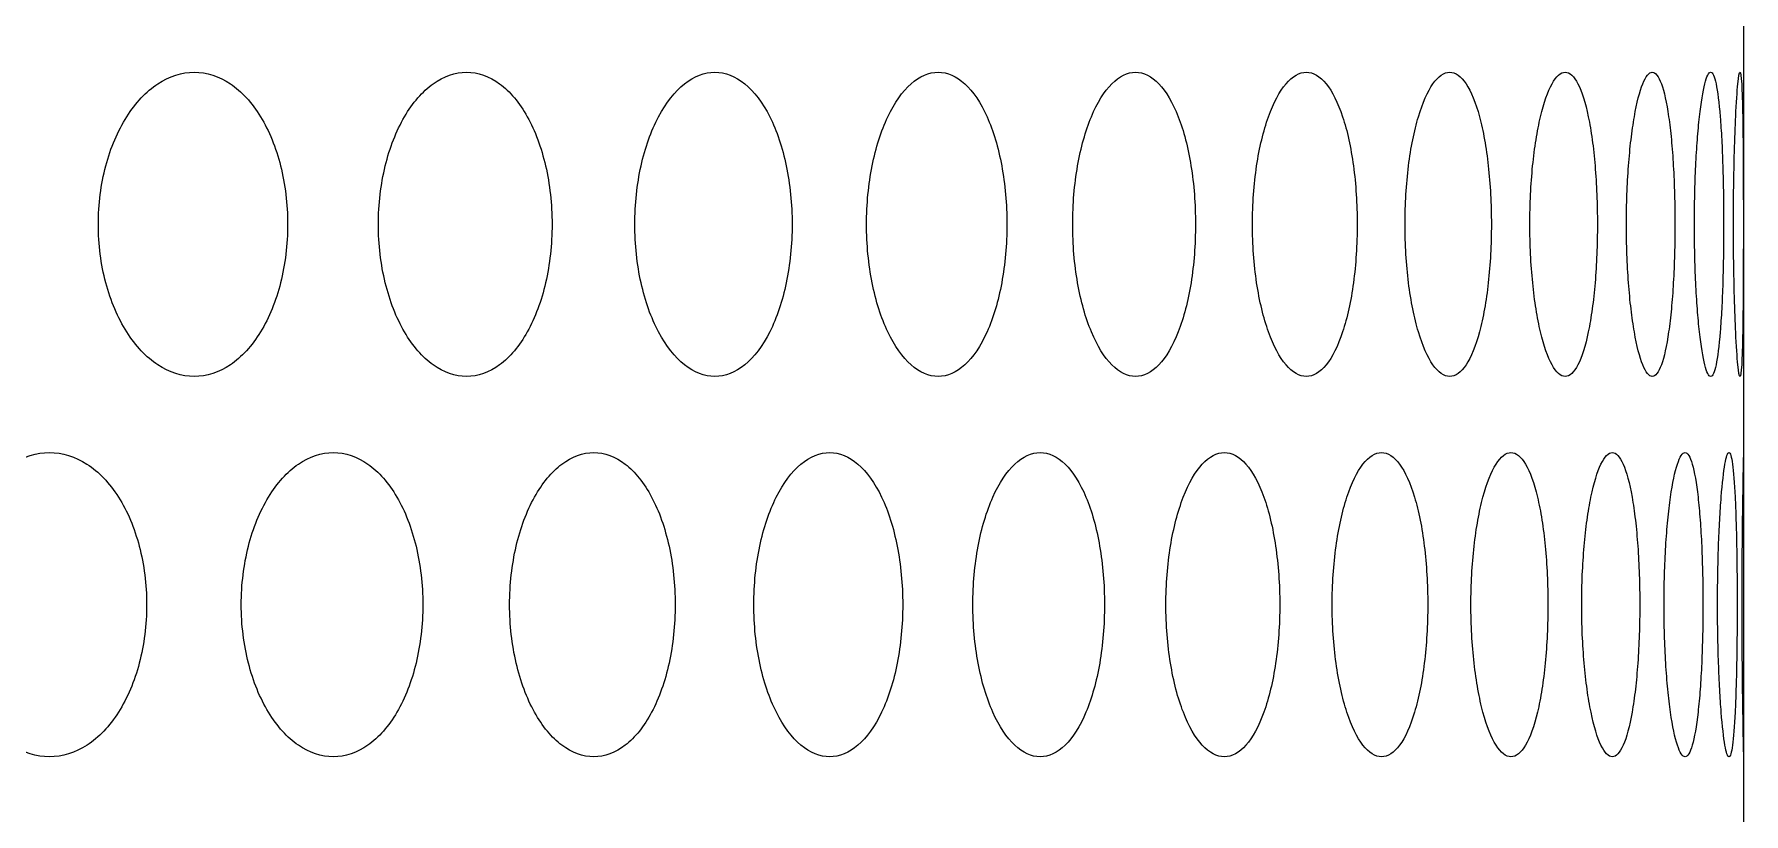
# Model space of a CAD drawing. Header units: millimetres. Extents: x 324 to 7054, y -67 to 2159.
# Drawn here: x 880.6 to 925.51, y 513.5 to 534 of the extents above; entities that cross this region are included whole.
import ezdxf

# ---------------------------------------------------------------- set-up
doc = ezdxf.new("R2010")
doc.units = ezdxf.units.MM
doc.header["$LTSCALE"] = 153.67
doc.layers.get('0').update_dxf_attribs({"linetype": 'CONTINUOUS'})
doc.layers.add('02___PRT_ALL_AXES', color=7, linetype='CONTINUOUS')

msp = doc.modelspace()

# ---------------------------------------------------------------- linework, layer by layer
at = {"linetype": 'Continuous'}
msp.add_line((925.51376, 232.49176), (925.51376, 776), dxfattribs=at)
at = {"layer": '02___PRT_ALL_AXES', "linetype": 'Continuous'}
for points, knots in [([(882.28853, 529), (882.28875, 529.26583), (882.32185, 529.78945), (882.46888, 530.54514), (882.70398, 531.23528), (883.12662, 532.04859), (883.8263, 532.7909), (884.81069, 533.10456), (885.78155, 532.79082), (886.4588, 532.05038), (886.86397, 531.2386), (887.08869, 530.54817), (887.22882, 529.79095), (887.26029, 529.2663), (887.26049, 529)], [0, 0, 0, 0, 0.0625, 0.125, 0.1875, 0.25, 0.375, 0.5, 0.625, 0.75, 0.8125, 0.875, 0.9375, 1, 1, 1, 1]), ([(889.64509, 529), (889.64529, 529.26583), (889.67577, 529.78945), (889.81114, 530.54514), (890.02753, 531.23528), (890.41639, 532.04859), (891.05967, 532.7909), (891.96342, 533.10456), (892.85334, 532.79082), (893.47321, 532.05038), (893.84376, 531.2386), (894.04919, 530.54817), (894.17725, 529.79095), (894.20601, 529.2663), (894.20619, 529)], [0, 0, 0, 0, 0.0625, 0.125, 0.1875, 0.25, 0.375, 0.5, 0.625, 0.75, 0.8125, 0.875, 0.9375, 1, 1, 1, 1]), ([(896.38068, 529), (896.38086, 529.26583), (896.4086, 529.78945), (896.53176, 530.54514), (896.72858, 531.23528), (897.08209, 532.04859), (897.6664, 532.7909), (898.4859, 533.10456), (899.29132, 532.79082), (899.85133, 532.05038), (900.18578, 531.2386), (900.37109, 530.54817), (900.48657, 529.79095), (900.51249, 529.2663), (900.51266, 529)], [0, 0, 0, 0, 0.0625, 0.125, 0.1875, 0.25, 0.375, 0.5, 0.625, 0.75, 0.8125, 0.875, 0.9375, 1, 1, 1, 1]), ([(902.46833, 529), (902.4685, 529.26583), (902.49338, 529.78945), (902.60384, 530.54514), (902.7803, 531.23528), (903.09705, 532.04859), (903.62005, 532.7909), (904.35202, 533.10456), (905.06971, 532.79082), (905.56762, 532.05038), (905.86462, 531.2386), (906.02908, 530.54817), (906.13152, 529.79095), (906.15451, 529.2663), (906.15466, 529)], [0, 0, 0, 0, 0.0625, 0.125, 0.1875, 0.25, 0.375, 0.5, 0.625, 0.75, 0.8125, 0.875, 0.9375, 1, 1, 1, 1]), ([(907.88368, 529), (907.88383, 529.26583), (907.90576, 529.78945), (908.00308, 530.54514), (908.15847, 531.23528), (908.43719, 532.04859), (908.89679, 532.7909), (909.53829, 533.10456), (910.16539, 532.79082), (910.59919, 532.05038), (910.85757, 531.2386), (911.00052, 530.54817), (911.0895, 529.79095), (911.10947, 529.2663), (911.1096, 529)], [0, 0, 0, 0, 0.0625, 0.125, 0.1875, 0.25, 0.375, 0.5, 0.625, 0.75, 0.8125, 0.875, 0.9375, 1, 1, 1, 1]), ([(912.60505, 529), (912.60518, 529.26583), (912.62407, 529.78945), (912.70786, 530.54514), (912.84155, 531.23528), (913.08114, 532.04859), (913.47549, 532.7909), (914.02396, 533.10456), (914.55796, 532.79082), (914.92592, 532.05038), (915.14464, 531.2386), (915.2655, 530.54817), (915.34067, 529.79095), (915.35753, 529.2663), (915.35764, 529)], [0, 0, 0, 0, 0.0625, 0.125, 0.1875, 0.25, 0.375, 0.5, 0.625, 0.75, 0.8125, 0.875, 0.9375, 1, 1, 1, 1]), ([(916.61355, 529), (916.61365, 529.26583), (916.62942, 529.78945), (916.69935, 530.54514), (916.81082, 531.23528), (917.0103, 532.04859), (917.33783, 532.7909), (917.79107, 533.10456), (918.22982, 532.79082), (918.53048, 532.05038), (918.70866, 531.2386), (918.80695, 530.54817), (918.86801, 529.79095), (918.8817, 529.2663), (918.88179, 529)], [0, 0, 0, 0, 0.0625, 0.125, 0.1875, 0.25, 0.375, 0.5, 0.625, 0.75, 0.8125, 0.875, 0.9375, 1, 1, 1, 1]), ([(919.89311, 529), (919.8932, 529.26583), (919.90579, 529.78945), (919.96157, 530.54514), (920.05037, 531.23528), (920.20895, 532.04859), (920.46835, 532.7909), (920.82455, 533.10456), (921.1663, 532.79082), (921.39844, 532.05038), (921.53537, 531.2386), (921.6107, 530.54817), (921.6574, 529.79095), (921.66786, 529.2663), (921.66793, 529)], [0, 0, 0, 0, 0.0625, 0.125, 0.1875, 0.25, 0.375, 0.5, 0.625, 0.75, 0.8125, 0.875, 0.9375, 1, 1, 1, 1]), ([(922.43063, 529), (922.43069, 529.26583), (922.44005, 529.78945), (922.48147, 530.54514), (922.54723, 531.23528), (922.66429, 532.04859), (922.85451, 532.7909), (923.11224, 533.10456), (923.35562, 532.79082), (923.51833, 532.05038), (923.61345, 531.2386), (923.66551, 530.54817), (923.69768, 529.79095), (923.70487, 529.2663), (923.70491, 529)], [0, 0, 0, 0, 0.0625, 0.125, 0.1875, 0.25, 0.375, 0.5, 0.625, 0.75, 0.8125, 0.875, 0.9375, 1, 1, 1, 1]), ([(924.21593, 529), (924.21597, 529.26583), (924.22206, 529.78945), (924.24895, 530.54514), (924.29143, 531.23528), (924.36647, 532.04859), (924.48676, 532.7909), (924.645, 533.10456), (924.78904, 532.79082), (924.88165, 532.05038), (924.93459, 531.2386), (924.96318, 530.54817), (924.98067, 529.79095), (924.98456, 529.2663), (924.98459, 529)], [0, 0, 0, 0, 0.0625, 0.125, 0.1875, 0.25, 0.375, 0.5, 0.625, 0.75, 0.8125, 0.875, 0.9375, 1, 1, 1, 1]), ([(925.24188, 529), (925.2419, 529.26583), (925.2447, 529.78945), (925.25694, 530.54514), (925.27596, 531.23528), (925.3087, 532.04859), (925.35857, 532.7909), (925.41668, 533.10456), (925.4608, 532.79082), (925.48295, 532.05038), (925.49349, 531.2386), (925.4985, 530.54817), (925.50125, 529.79095), (925.50183, 529.2663), (925.50183, 529)], [0, 0, 0, 0, 0.0625, 0.125, 0.1875, 0.25, 0.375, 0.5, 0.625, 0.75, 0.8125, 0.875, 0.9375, 1, 1, 1, 1]), ([(887.26049, 529), (887.26028, 528.73417), (887.22893, 528.21055), (887.08938, 527.45486), (886.86533, 526.76472), (886.46017, 525.95141), (885.78231, 525.2091), (884.80883, 524.89544), (883.82707, 525.20918), (883.12804, 525.94962), (882.7054, 526.7614), (882.46961, 527.45183), (882.32197, 528.20905), (882.28874, 528.7337), (882.28853, 529)], [0, 0, 0, 0, 0.0625, 0.125, 0.1875, 0.25, 0.375, 0.5, 0.625, 0.75, 0.8125, 0.875, 0.9375, 1, 1, 1, 1]), ([(894.20619, 529), (894.206, 528.73417), (894.17735, 528.21055), (894.04983, 527.45486), (893.84501, 526.76472), (893.47446, 525.95141), (892.85405, 525.2091), (891.96172, 524.89544), (891.06037, 525.20918), (890.41769, 525.94962), (890.02884, 526.7614), (889.81181, 527.45183), (889.67589, 528.20905), (889.64529, 528.7337), (889.64509, 529)], [0, 0, 0, 0, 0.0625, 0.125, 0.1875, 0.25, 0.375, 0.5, 0.625, 0.75, 0.8125, 0.875, 0.9375, 1, 1, 1, 1]), ([(900.51266, 529), (900.51249, 528.73417), (900.48666, 528.21055), (900.37166, 527.45486), (900.1869, 526.76472), (899.85246, 525.95141), (899.29196, 525.2091), (898.48436, 524.89544), (897.66704, 525.20918), (897.08327, 525.94962), (896.72977, 526.7614), (896.53237, 527.45183), (896.4087, 528.20905), (896.38086, 528.7337), (896.38068, 529)], [0, 0, 0, 0, 0.0625, 0.125, 0.1875, 0.25, 0.375, 0.5, 0.625, 0.75, 0.8125, 0.875, 0.9375, 1, 1, 1, 1]), ([(906.15466, 529), (906.15451, 528.73417), (906.1316, 528.21055), (906.02959, 527.45486), (905.86562, 526.76472), (905.56862, 525.95141), (905.07028, 525.2091), (904.35064, 524.89544), (903.62062, 525.20918), (903.09811, 525.94962), (902.78136, 526.7614), (902.60439, 527.45183), (902.49347, 528.20905), (902.46849, 528.7337), (902.46833, 529)], [0, 0, 0, 0, 0.0625, 0.125, 0.1875, 0.25, 0.375, 0.5, 0.625, 0.75, 0.8125, 0.875, 0.9375, 1, 1, 1, 1]), ([(911.1096, 529), (911.10946, 528.73417), (911.08957, 528.21055), (911.00096, 527.45486), (910.85844, 526.76472), (910.60007, 525.95141), (910.16589, 525.2091), (909.53709, 524.89544), (908.89728, 525.20918), (908.43813, 525.94962), (908.15941, 526.7614), (908.00357, 527.45183), (907.90584, 528.20905), (907.88383, 528.7337), (907.88368, 529)], [0, 0, 0, 0, 0.0625, 0.125, 0.1875, 0.25, 0.375, 0.5, 0.625, 0.75, 0.8125, 0.875, 0.9375, 1, 1, 1, 1]), ([(915.35764, 529), (915.35753, 528.73417), (915.34073, 528.21055), (915.26587, 527.45486), (915.14537, 526.76472), (914.92666, 525.95141), (914.55838, 525.2091), (914.02293, 524.89544), (913.47591, 525.20918), (913.08194, 525.94962), (912.84236, 526.7614), (912.70828, 527.45183), (912.62414, 528.20905), (912.60518, 528.7337), (912.60505, 529)], [0, 0, 0, 0, 0.0625, 0.125, 0.1875, 0.25, 0.375, 0.5, 0.625, 0.75, 0.8125, 0.875, 0.9375, 1, 1, 1, 1]), ([(918.88179, 529), (918.88169, 528.73417), (918.86806, 528.21055), (918.80725, 527.45486), (918.70925, 526.76472), (918.53109, 525.95141), (918.23018, 525.2091), (917.79023, 524.89544), (917.33818, 525.20918), (917.01097, 525.94962), (916.81149, 526.7614), (916.6997, 527.45183), (916.62948, 528.20905), (916.61365, 528.7337), (916.61355, 529)], [0, 0, 0, 0, 0.0625, 0.125, 0.1875, 0.25, 0.375, 0.5, 0.625, 0.75, 0.8125, 0.875, 0.9375, 1, 1, 1, 1]), ([(921.66793, 529), (921.66786, 528.73417), (921.65744, 528.21055), (921.61093, 527.45486), (921.53582, 526.76472), (921.39891, 525.95141), (921.16657, 525.2091), (920.82389, 524.89544), (920.46862, 525.20918), (920.20948, 525.94962), (920.0509, 526.7614), (919.96185, 527.45183), (919.90583, 528.20905), (919.8932, 528.7337), (919.89311, 529)], [0, 0, 0, 0, 0.0625, 0.125, 0.1875, 0.25, 0.375, 0.5, 0.625, 0.75, 0.8125, 0.875, 0.9375, 1, 1, 1, 1]), ([(923.70491, 529), (923.70487, 528.73417), (923.69771, 528.21055), (923.66567, 527.45486), (923.61377, 526.76472), (923.51865, 525.95141), (923.35582, 525.2091), (923.11177, 524.89544), (922.8547, 525.20918), (922.66467, 525.94962), (922.54763, 526.7614), (922.48167, 527.45183), (922.44008, 528.20905), (922.43069, 528.7337), (922.43063, 529)], [0, 0, 0, 0, 0.0625, 0.125, 0.1875, 0.25, 0.375, 0.5, 0.625, 0.75, 0.8125, 0.875, 0.9375, 1, 1, 1, 1]), ([(924.98459, 529), (924.98456, 528.73417), (924.98069, 528.21055), (924.96327, 527.45486), (924.93476, 526.76472), (924.88183, 525.95141), (924.78916, 525.2091), (924.64471, 524.89544), (924.48688, 525.20918), (924.36672, 525.94962), (924.29168, 526.7614), (924.24908, 527.45183), (924.22209, 528.20905), (924.21597, 528.7337), (924.21593, 529)], [0, 0, 0, 0, 0.0625, 0.125, 0.1875, 0.25, 0.375, 0.5, 0.625, 0.75, 0.8125, 0.875, 0.9375, 1, 1, 1, 1]), ([(925.50183, 529), (925.50183, 528.73417), (925.50126, 528.21055), (925.49851, 527.45486), (925.49353, 526.76472), (925.48299, 525.95141), (925.46084, 525.2091), (925.41658, 524.89544), (925.35861, 525.20918), (925.30881, 525.94962), (925.27607, 526.7614), (925.257, 527.45183), (925.24471, 528.20905), (925.2419, 528.7337), (925.24188, 529)], [0, 0, 0, 0, 0.0625, 0.125, 0.1875, 0.25, 0.375, 0.5, 0.625, 0.75, 0.8125, 0.875, 0.9375, 1, 1, 1, 1]), ([(878.38649, 519), (878.38672, 519.26583), (878.42108, 519.78945), (878.57372, 520.54514), (878.81783, 521.23528), (879.25674, 522.04859), (879.98358, 522.7909), (881.00683, 523.10456), (882.01672, 522.79082), (882.72166, 522.05038), (883.14354, 521.2386), (883.37757, 520.54817), (883.52353, 519.79095), (883.55631, 519.2663), (883.55652, 519)], [0, 0, 0, 0, 0.0625, 0.125, 0.1875, 0.25, 0.375, 0.5, 0.625, 0.75, 0.8125, 0.875, 0.9375, 1, 1, 1, 1]), ([(886.04264, 519), (886.04286, 519.26583), (886.07467, 519.78945), (886.21593, 520.54514), (886.44179, 521.23528), (886.84774, 522.04859), (887.51956, 522.7909), (888.4641, 523.10456), (889.39496, 522.79082), (890.04385, 522.05038), (890.4319, 521.2386), (890.64708, 520.54817), (890.78124, 519.79095), (890.81137, 519.2663), (890.81157, 519)], [0, 0, 0, 0, 0.0625, 0.125, 0.1875, 0.25, 0.375, 0.5, 0.625, 0.75, 0.8125, 0.875, 0.9375, 1, 1, 1, 1]), ([(893.09225, 519), (893.09244, 519.26583), (893.12157, 519.78945), (893.25089, 520.54514), (893.4576, 521.23528), (893.82897, 522.04859), (894.44308, 522.7909), (895.30513, 523.10456), (896.15323, 522.79082), (896.74346, 522.05038), (897.09614, 521.2386), (897.29161, 520.54817), (897.41344, 519.79095), (897.44079, 519.2663), (897.44097, 519)], [0, 0, 0, 0, 0.0625, 0.125, 0.1875, 0.25, 0.375, 0.5, 0.625, 0.75, 0.8125, 0.875, 0.9375, 1, 1, 1, 1]), ([(899.50708, 519), (899.50726, 519.26583), (899.53358, 519.78945), (899.65045, 520.54514), (899.83718, 521.23528), (900.17248, 522.04859), (900.72641, 522.7909), (901.50253, 523.10456), (902.26447, 522.79082), (902.79369, 522.05038), (903.10958, 521.2386), (903.28455, 520.54817), (903.39356, 519.79095), (903.41804, 519.2663), (903.4182, 519)], [0, 0, 0, 0, 0.0625, 0.125, 0.1875, 0.25, 0.375, 0.5, 0.625, 0.75, 0.8125, 0.875, 0.9375, 1, 1, 1, 1]), ([(905.26146, 519), (905.26162, 519.26583), (905.28504, 519.78945), (905.38898, 520.54514), (905.55498, 521.23528), (905.85288, 522.04859), (906.34442, 522.7909), (907.0315, 523.10456), (907.70423, 522.79082), (908.17032, 522.05038), (908.44815, 521.2386), (908.60193, 520.54817), (908.69768, 519.79095), (908.71917, 519.2663), (908.71932, 519)], [0, 0, 0, 0, 0.0625, 0.125, 0.1875, 0.25, 0.375, 0.5, 0.625, 0.75, 0.8125, 0.875, 0.9375, 1, 1, 1, 1]), ([(910.33236, 519), (910.3325, 519.26583), (910.35292, 519.78945), (910.44352, 520.54514), (910.58813, 521.23528), (910.84742, 522.04859), (911.27461, 522.7909), (911.86989, 523.10456), (912.45073, 522.79082), (912.85181, 522.05038), (913.09048, 521.2386), (913.22245, 520.54817), (913.30457, 519.79095), (913.32299, 519.2663), (913.32311, 519)], [0, 0, 0, 0, 0.0625, 0.125, 0.1875, 0.25, 0.375, 0.5, 0.625, 0.75, 0.8125, 0.875, 0.9375, 1, 1, 1, 1]), ([(914.69948, 519), (914.6996, 519.26583), (914.71693, 519.78945), (914.79383, 520.54514), (914.91648, 521.23528), (915.13612, 522.04859), (915.49724, 522.7909), (915.99835, 523.10456), (916.48496, 522.79082), (916.81944, 522.05038), (917.01799, 521.2386), (917.12762, 520.54817), (917.19577, 519.79095), (917.21105, 519.2663), (917.21115, 519)], [0, 0, 0, 0, 0.0625, 0.125, 0.1875, 0.25, 0.375, 0.5, 0.625, 0.75, 0.8125, 0.875, 0.9375, 1, 1, 1, 1]), ([(918.34533, 519), (918.34543, 519.26583), (918.35962, 519.78945), (918.4225, 520.54514), (918.52269, 521.23528), (918.70181, 522.04859), (918.99542, 522.7909), (919.40034, 523.10456), (919.79079, 522.79082), (920.05733, 522.05038), (920.21495, 521.2386), (920.30181, 520.54817), (920.35572, 519.79095), (920.3678, 519.2663), (920.36787, 519)], [0, 0, 0, 0, 0.0625, 0.125, 0.1875, 0.25, 0.375, 0.5, 0.625, 0.75, 0.8125, 0.875, 0.9375, 1, 1, 1, 1]), ([(921.25533, 519), (921.25541, 519.26583), (921.26638, 519.78945), (921.31501, 520.54514), (921.39233, 521.23528), (921.53022, 522.04859), (921.75514, 522.7909), (922.06226, 523.10456), (922.35497, 522.79082), (922.5525, 522.05038), (922.66858, 521.2386), (922.73231, 520.54817), (922.77176, 519.79095), (922.78059, 519.2663), (922.78065, 519)], [0, 0, 0, 0, 0.0625, 0.125, 0.1875, 0.25, 0.375, 0.5, 0.625, 0.75, 0.8125, 0.875, 0.9375, 1, 1, 1, 1]), ([(923.41782, 519), (923.41788, 519.26583), (923.4256, 519.78945), (923.45977, 520.54514), (923.51392, 521.23528), (923.61002, 522.04859), (923.76535, 522.7909), (923.97344, 523.10456), (924.16725, 522.79082), (924.29497, 522.05038), (924.36904, 521.2386), (924.40939, 520.54817), (924.43423, 519.79095), (924.43977, 519.2663), (924.43981, 519)], [0, 0, 0, 0, 0.0625, 0.125, 0.1875, 0.25, 0.375, 0.5, 0.625, 0.75, 0.8125, 0.875, 0.9375, 1, 1, 1, 1]), ([(924.82416, 519), (924.82419, 519.26583), (924.82863, 519.78945), (924.8482, 520.54514), (924.87897, 521.23528), (924.93289, 522.04859), (925.01801, 522.7909), (925.12624, 523.10456), (925.22036, 522.79082), (925.27777, 522.05038), (925.30953, 521.2386), (925.32634, 520.54817), (925.33647, 519.79095), (925.3387, 519.2663), (925.33872, 519)], [0, 0, 0, 0, 0.0625, 0.125, 0.1875, 0.25, 0.375, 0.5, 0.625, 0.75, 0.8125, 0.875, 0.9375, 1, 1, 1, 1]), ([(925.4687, 519), (925.4687, 519.26583), (925.46985, 519.78945), (925.47475, 520.54514), (925.482, 521.23528), (925.49353, 522.04859), (925.50811, 522.7909), (925.51359, 523.0079), (925.51376, 522.9994), (925.51376, 522.99821)], [0, 0, 0, 0, 0.12268473, 0.24536945, 0.36805418, 0.49073891, 0.73610836, 0.98147781, 1, 1, 1, 1]), ([(883.55652, 519), (883.5563, 518.73417), (883.52365, 518.21055), (883.3783, 517.45486), (883.14496, 516.76472), (882.72308, 515.95141), (882.01752, 515.2091), (881.0049, 514.89544), (879.98438, 515.20918), (879.25821, 515.94962), (878.81931, 516.7614), (878.57449, 517.45183), (878.42121, 518.20905), (878.38671, 518.7337), (878.38649, 519)], [0, 0, 0, 0, 0.0625, 0.125, 0.1875, 0.25, 0.375, 0.5, 0.625, 0.75, 0.8125, 0.875, 0.9375, 1, 1, 1, 1]), ([(890.81157, 519), (890.81137, 518.73417), (890.78135, 518.21055), (890.64775, 517.45486), (890.4332, 516.76472), (890.04516, 515.95141), (889.3957, 515.2091), (888.46232, 514.89544), (887.5203, 515.20918), (886.84911, 515.94962), (886.44316, 516.7614), (886.21664, 517.45183), (886.07478, 518.20905), (886.04285, 518.7337), (886.04264, 519)], [0, 0, 0, 0, 0.0625, 0.125, 0.1875, 0.25, 0.375, 0.5, 0.625, 0.75, 0.8125, 0.875, 0.9375, 1, 1, 1, 1]), ([(897.44097, 519), (897.44079, 518.73417), (897.41354, 518.21055), (897.29221, 517.45486), (897.09732, 516.76472), (896.74465, 515.95141), (896.1539, 515.2091), (895.30351, 514.89544), (894.44375, 515.20918), (893.83022, 515.94962), (893.45885, 516.7614), (893.25154, 517.45183), (893.12168, 518.20905), (893.09244, 518.7337), (893.09225, 519)], [0, 0, 0, 0, 0.0625, 0.125, 0.1875, 0.25, 0.375, 0.5, 0.625, 0.75, 0.8125, 0.875, 0.9375, 1, 1, 1, 1]), ([(903.4182, 519), (903.41803, 518.73417), (903.39365, 518.21055), (903.2851, 517.45486), (903.11064, 516.76472), (902.79476, 515.95141), (902.26508, 515.2091), (901.50107, 514.89544), (900.72701, 515.20918), (900.1736, 515.94962), (899.83831, 516.7614), (899.65103, 517.45183), (899.53368, 518.20905), (899.50725, 518.7337), (899.50708, 519)], [0, 0, 0, 0, 0.0625, 0.125, 0.1875, 0.25, 0.375, 0.5, 0.625, 0.75, 0.8125, 0.875, 0.9375, 1, 1, 1, 1]), ([(908.71932, 519), (908.71917, 518.73417), (908.69776, 518.21055), (908.6024, 517.45486), (908.44908, 516.76472), (908.17126, 515.95141), (907.70477, 515.2091), (907.03021, 514.89544), (906.34495, 515.20918), (905.85387, 515.94962), (905.55599, 516.7614), (905.3895, 517.45183), (905.28512, 518.20905), (905.26162, 518.7337), (905.26146, 519)], [0, 0, 0, 0, 0.0625, 0.125, 0.1875, 0.25, 0.375, 0.5, 0.625, 0.75, 0.8125, 0.875, 0.9375, 1, 1, 1, 1]), ([(913.32311, 519), (913.32299, 518.73417), (913.30463, 518.21055), (913.22286, 517.45486), (913.09128, 516.76472), (912.85262, 515.95141), (912.45119, 515.2091), (911.86877, 514.89544), (911.27507, 515.20918), (910.84829, 515.94962), (910.58901, 516.7614), (910.44397, 517.45183), (910.35299, 518.20905), (910.3325, 518.7337), (910.33236, 519)], [0, 0, 0, 0, 0.0625, 0.125, 0.1875, 0.25, 0.375, 0.5, 0.625, 0.75, 0.8125, 0.875, 0.9375, 1, 1, 1, 1]), ([(917.21115, 519), (917.21105, 518.73417), (917.19583, 518.21055), (917.12796, 517.45486), (917.01865, 516.76472), (916.82012, 515.95141), (916.48535, 515.2091), (915.99741, 514.89544), (915.49763, 515.20918), (915.13686, 515.94962), (914.91722, 516.7614), (914.79422, 517.45183), (914.717, 518.20905), (914.69959, 518.7337), (914.69948, 519)], [0, 0, 0, 0, 0.0625, 0.125, 0.1875, 0.25, 0.375, 0.5, 0.625, 0.75, 0.8125, 0.875, 0.9375, 1, 1, 1, 1]), ([(920.36787, 519), (920.36779, 518.73417), (920.35576, 518.21055), (920.30207, 517.45486), (920.21548, 516.76472), (920.05786, 515.95141), (919.7911, 515.2091), (919.39959, 514.89544), (918.99573, 515.20918), (918.70241, 515.94962), (918.52329, 516.7614), (918.42282, 517.45183), (918.35967, 518.20905), (918.34543, 518.7337), (918.34533, 519)], [0, 0, 0, 0, 0.0625, 0.125, 0.1875, 0.25, 0.375, 0.5, 0.625, 0.75, 0.8125, 0.875, 0.9375, 1, 1, 1, 1]), ([(922.78065, 519), (922.78059, 518.73417), (922.77179, 518.21055), (922.7325, 517.45486), (922.66896, 516.76472), (922.55289, 515.95141), (922.35521, 515.2091), (922.06169, 514.89544), (921.75537, 515.20918), (921.53068, 515.94962), (921.3928, 516.7614), (921.31525, 517.45183), (921.26643, 518.20905), (921.2554, 518.7337), (921.25533, 519)], [0, 0, 0, 0, 0.0625, 0.125, 0.1875, 0.25, 0.375, 0.5, 0.625, 0.75, 0.8125, 0.875, 0.9375, 1, 1, 1, 1]), ([(924.43981, 519), (924.43977, 518.73417), (924.43425, 518.21055), (924.40951, 517.45486), (924.36928, 516.76472), (924.29523, 515.95141), (924.16741, 515.2091), (923.97306, 514.89544), (923.76551, 515.20918), (923.61034, 515.94962), (923.51425, 516.7614), (923.45994, 517.45183), (923.42563, 518.20905), (923.41788, 518.7337), (923.41782, 519)], [0, 0, 0, 0, 0.0625, 0.125, 0.1875, 0.25, 0.375, 0.5, 0.625, 0.75, 0.8125, 0.875, 0.9375, 1, 1, 1, 1]), ([(925.33872, 519), (925.3387, 518.73417), (925.33648, 518.21055), (925.32639, 517.45486), (925.30963, 516.76472), (925.27789, 515.95141), (925.22044, 515.2091), (925.12605, 514.89544), (925.01809, 515.20918), (924.93307, 515.94962), (924.87915, 516.7614), (924.8483, 517.45183), (924.82865, 518.20905), (924.82419, 518.7337), (924.82416, 519)], [0, 0, 0, 0, 0.0625, 0.125, 0.1875, 0.25, 0.375, 0.5, 0.625, 0.75, 0.8125, 0.875, 0.9375, 1, 1, 1, 1]), ([(925.51376, 515.00183), (925.51376, 515.00062), (925.51359, 514.99202), (925.50811, 515.20918), (925.49357, 515.94962), (925.48204, 516.7614), (925.47477, 517.45183), (925.46985, 518.20905), (925.4687, 518.7337), (925.4687, 519)], [0, 0, 0, 0, 0.0187605, 0.26407038, 0.50938025, 0.63203519, 0.75469013, 0.87734506, 1, 1, 1, 1])]:
    msp.add_open_spline(points, degree=3, knots=knots, dxfattribs=at)

doc.saveas('drawing.dxf')
